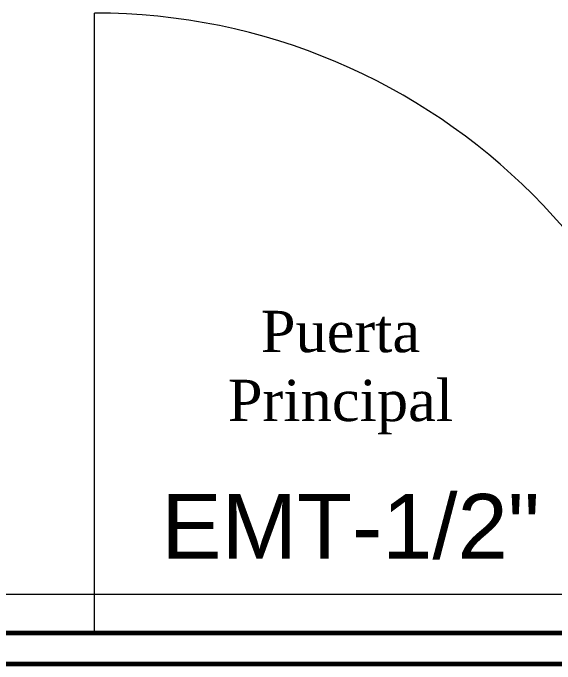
# Model space of a CAD drawing. Header units: metres. Extents: x 29 to 562, y -33 to 369.
# Drawn here: x 269.988 to 272.612, y 176.469 to 179.619 of the extents above; entities that cross this region are included whole.
import ezdxf

# ---------------------------------------------------------------- set-up
doc = ezdxf.new("R2010")
doc.units = ezdxf.units.M
doc.header["$LTSCALE"] = 2
for name, color, linetype, lineweight in [('A-DOOR', 251, 'Continuous', 18), ('A-WALL', 7, 'Continuous', 60), ('S-WALL', 7, 'Continuous', 60), ('TEXTO_ILUMINACION', 7, 'Continuous', 9), ('Tuberia', 1, 'Continuous', 9)]:
    doc.layers.add(name, color=color, linetype=linetype, lineweight=lineweight)
doc.styles.add('ROMANS', font='arial.ttf')
doc.styles.get("Standard").update_dxf_attribs({"font": 'arial.ttf'})

msp = doc.modelspace()

# ---------------------------------------------------------------- linework, layer by layer
at = {"layer": 'A-DOOR'}
msp.add_line((270.383, 176.6188), (270.383, 179.6188), dxfattribs=at)
msp.add_arc((270.383, 176.6188), 3, 0, 90, dxfattribs=at)
at = {"layer": 'A-WALL'}
msp.add_line((267.3645, 176.4688), (304.3645, 176.4688), dxfattribs=at)
at = {"layer": 'S-WALL'}
msp.add_line((267.5145, 176.6188), (297.4958, 176.6188), dxfattribs=at)
at = {"layer": 'Tuberia'}
msp.add_line((268.621, 176.8072), (281.5123, 176.8072), dxfattribs=at)

# ---------------------------------------------------------------- texts
at = {"insert": (271.5735, 178.1777), "char_height": 0.2, "attachment_point": 2}
msp.add_mtext_dynamic_manual_height_columns('{\\fTimes New Roman|b0|i0|c0|p18;Puerta^JPrincipal}', width=13.41015, gutter_width=12.5, heights=[0], dxfattribs=at)
at = {"layer": 'TEXTO_ILUMINACION', "insert": (270.7066, 177.2915), "char_height": 0.31312, "width": 7.462762, "attachment_point": 1, "style": 'ROMANS'}
msp.add_mtext('EMT-1/2"', dxfattribs=at)

doc.saveas('drawing.dxf')
